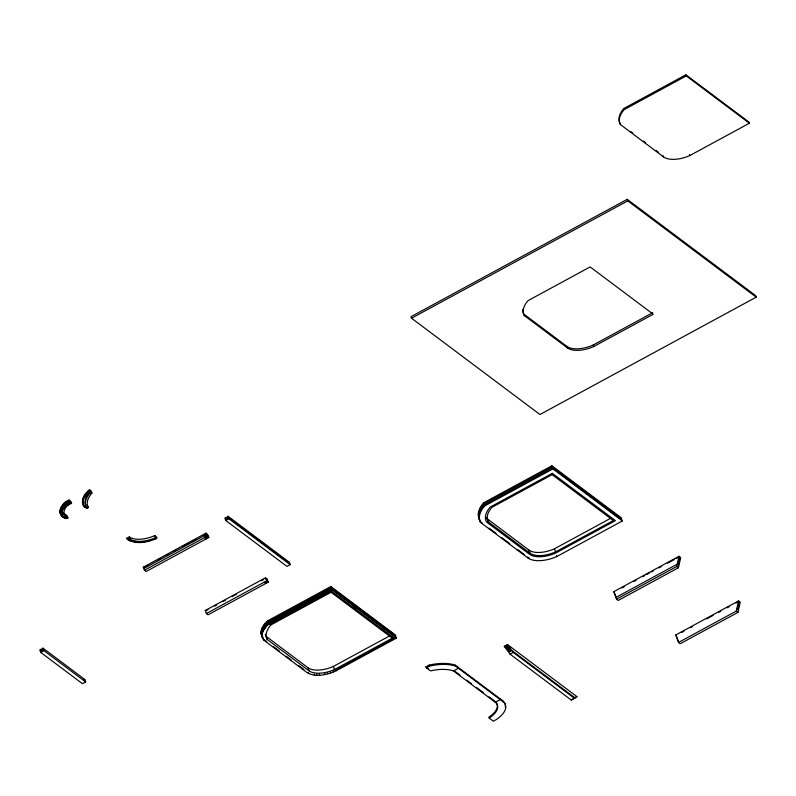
<?xml version="1.0" encoding="UTF-8"?>
<svg xmlns="http://www.w3.org/2000/svg" width="796" height="796" viewBox="0 0 796 796"><rect width="100%" height="100%" fill="white"/><g stroke="black" fill="none" stroke-linecap="round" stroke-linejoin="round"><path stroke-width="1.19" d="M83.282 505.161L82.933 504.157L85.371 507.888C79.182 502.525 84.117 493.649 89.49 489.749L91.162 491.003L91.908 493.122A34.676 16.975 -19.4 0 0 88.276 507.639L87.142 508.256L86.107 506.654A35.75 17.492 -19.4 0 1 89.849 491.689L90.565 491.301L91.908 493.122M82.555 502.903L82.913 503.908L83.759 498.276L89.839 490.754L89.49 489.749M263.237 639.278L262.272 637.108L264.073 640.352L307.166 672.66C316.111 677.834 327.335 674.6 336.191 670.779L396.488 638.064L331.922 589.657L269.187 623.706C265.466 626.979 261.456 631.517 262.252 636.86L261.536 634.989L262.491 637.158C258.591 631.178 263.396 624.372 268.093 620.582L330.828 586.543L395.393 634.949L395.741 635.944L331.176 587.538L330.828 586.543M261.158 633.735L261.506 634.74L261.466 632.024L263.158 627.606L268.441 621.586L331.176 587.538M262.63 638.113C259.864 632.233 264.551 626.323 268.829 622.701L331.574 588.652L396.129 637.059L396.488 638.064M61.471 512.176C61.859 507.311 65.968 503.46 70.227 501.639L71.57 503.46C65.391 504.714 59.79 515.31 67.939 517.967L66.804 518.584L63.998 517.539L62.406 515.619L61.471 512.176L62.406 515.619M61.869 513.291C62.247 508.425 66.367 504.574 70.625 502.744M394.388 638.263L392.299 638.173L334.519 669.526A21.93 10.736 -19.4 0 1 309.037 670.819L267.227 639.477A34.676 16.975 -19.4 0 1 270.859 624.96L331.086 592.274L331.275 590.95L394.388 638.263L335.464 670.242M64.685 517.221L65.033 518.216C55.481 514.664 61.491 501.958 69.153 500.087L70.824 501.341L71.57 503.46M60.705 514.495C58.844 508.614 64.605 503.211 69.501 501.092L70.227 501.639M143.787 568.513L205.149 535.211L204.622 537.569L206.323 538.842M616.512 599.179L676.729 566.493L679.008 556.285L679.555 556.693L677.804 564.543L678.411 565.001L680.162 557.14L680.709 557.558L678.431 567.767L618.203 600.453L616.512 599.179L613.855 591.637L679.008 556.285M678.471 642.481L736.25 611.119L738.529 600.91L739.066 601.318L737.325 609.169L737.932 609.627L739.673 601.766L740.22 602.174L737.952 612.393L680.162 643.745L678.471 642.481L675.814 634.939L738.529 600.91M571.299 700.072L576.921 696.619L507.5 644.571L506.475 645.128L510.923 651.188L509.778 651.805L505.331 645.755L504.296 646.312L510.087 654.183L571.299 700.072L576.921 696.619M623.795 108.495L685.883 74.804L748.986 122.116L749.384 123.231L689.814 155.558A22.606 11.064 -19.4 0 1 663.536 156.882L620.442 124.574L620.054 123.46A35.75 17.492 -19.4 0 1 623.795 108.495L624.183 109.609A35.75 17.492 -19.4 0 0 620.442 124.574M624.183 109.609L686.271 75.918L749.384 123.231M627.228 199.338L410.995 316.689L411.532 318.221L539.957 414.517L756.2 297.167L755.663 295.634L627.228 199.338L627.775 200.871L756.2 297.167M411.532 318.221L627.775 200.871M86.495 507.768A35.75 17.492 -19.4 0 1 90.237 492.804L90.963 492.416M137.36 541.35L137.718 542.355L129.29 540.613L126.823 538.225L129.34 536.862A21.93 10.736 -19.4 0 0 154.822 535.579L156.852 537.837L154.175 539.001M127.181 539.23L128.554 538.484L129.589 540.086A22.606 11.064 -19.4 0 0 155.867 538.753L156.514 538.404L156.125 537.29L155.469 537.638M156.514 538.404L155.568 537.688A21.93 10.736 -19.4 0 1 130.086 538.982L128.942 539.598L129.589 540.086M228.074 516.315L227.039 516.873L227.507 518.206L226.363 518.833L225.895 517.5L224.86 518.057L225.726 520.494L286.938 566.394L290.142 564.653L289.286 562.215L228.074 516.315L228.93 518.753L290.142 564.653M225.726 520.494L228.93 518.753M143.32 567.18L206.055 533.131L207.686 536.613L206.303 537.36L208.831 537.479L146.096 571.528L144.394 570.254L143.32 567.18L143.857 567.588M146.026 566.414L148.185 565.24M157.926 559.956L160.086 558.782M166.573 555.26L168.742 554.086M174.145 551.15L176.314 549.976M182.801 546.454L189.289 542.932M191.458 541.758L195.786 539.409M203.358 535.3L205.517 534.126M144.394 570.254L207.139 536.206L207.686 536.613M522.673 309.554A35.75 17.492 -19.4 0 0 523.778 314.052L566.871 346.369A22.606 11.064 -19.4 0 0 593.149 345.036L652.71 312.709M593.687 346.568L653.257 314.241L590.144 266.929L528.056 300.619A35.75 17.492 -19.4 0 0 524.315 315.584L567.419 347.902A22.606 11.064 -19.4 0 0 593.687 346.568L593.149 345.036M40.835 649.347L39.8 649.904L40.656 652.352L82.466 683.694L85.669 681.953L84.814 679.505L43.004 648.163L41.979 648.72L42.447 650.063L41.302 650.68L40.835 649.347L42.775 650.8M40.656 652.352L43.87 650.611L85.669 681.953M288.251 562.772L289.286 562.215M205.278 610.472L265.565 577.757L267.197 581.239L265.824 581.985L268.351 582.105L208.054 614.82L206.363 613.557L205.278 610.472L205.826 610.89L208.005 609.706M214.552 606.144L216.731 604.96M223.278 601.408L225.457 600.224M232.004 596.672L236.372 594.304M261.466 580.692L263.645 579.508M83.779 680.073L84.814 679.505M206.363 613.557L266.65 580.831L267.197 581.239M483.56 502.853L483.898 503.808A39.322 19.243 -19.4 0 0 479.779 520.266L479.441 519.31A39.322 19.243 -19.4 0 1 483.56 502.853L551.857 465.789L621.268 517.838L621.606 518.793L552.195 466.745L551.857 465.789M483.898 503.808L552.195 466.745M484.316 505.012L552.613 467.949L622.034 519.997L622.372 520.952L556.842 556.513A24.865 12.169 -19.4 0 1 527.947 557.976L480.535 522.425L480.207 521.47A39.322 19.243 -19.4 0 1 484.316 505.012L484.655 505.967A39.322 19.243 -19.4 0 0 480.535 522.425M264.879 627.885A35.75 17.492 -19.4 0 1 268.441 622.532L330.529 588.831L330.927 589.945M484.655 505.967L552.951 468.904L622.372 520.952M269.914 624.253L331.275 590.95M265.307 634.263A34.676 16.975 -19.4 0 0 266.133 636.352L307.933 667.695A21.93 10.736 -19.4 0 0 333.425 666.411L390.11 635.646M486.684 517.718A34.676 16.975 -19.4 0 0 487.172 518.733L528.972 550.076A21.93 10.736 -19.4 0 0 554.464 548.792L611.149 518.027M555.558 551.907L613.338 520.554L552.125 474.655L491.898 507.341A34.676 16.975 -19.4 0 0 488.266 521.858L530.076 553.2A21.93 10.736 -19.4 0 0 555.558 551.907L554.464 548.792M458.058 667.257L458.416 668.262L453.481 670.938A34.676 16.975 -19.4 0 0 430.447 670.899L426.338 667.824L425.989 666.819L429.134 665.118A39.322 19.243 -19.4 0 1 455.252 665.158L502.664 700.709A24.865 12.169 -19.4 0 1 505.291 707.306M426.338 667.824L429.482 666.113A39.322 19.243 -19.4 0 1 455.611 666.162L503.012 701.704A24.865 12.169 -19.4 0 1 496.127 719.674L493.311 721.196L489.212 718.121L488.863 717.116A21.93 10.736 -19.4 0 0 495.968 702.221M622.004 587.926L624.173 586.742M633.944 581.438L636.113 580.264M642.631 576.722L644.8 575.548M646.979 574.374L649.148 573.19M651.317 572.016L653.496 570.832M658.919 567.886L661.098 566.712M667.605 563.17L674.122 559.638M676.292 558.454L679.555 556.693M510.087 654.183L513.291 652.441L574.503 698.331M615.895 597.438L677.257 564.135M681.764 632.412L683.933 631.238M690.421 627.716L692.58 626.542M706.629 618.92L713.117 615.398M718.529 612.462L720.688 611.288M727.176 607.766L729.335 606.592M735.822 603.079L739.066 601.318M149.539 540.593L151.409 540.026M146.723 541.31L148.593 540.872M144.852 541.698L141.2 542.195M64.187 514.932L63.441 512.813L67.192 515.858L67.939 517.967M630.82 131.539L632.78 133.002M643.556 141.081L645.516 142.554M656.292 150.633L658.252 152.096M676.729 566.493L678.431 567.767M736.25 611.119L737.952 612.393M675.814 634.939L678.401 641.148M613.855 591.637L616.442 597.846M480.207 521.47L482.177 522.952M489.092 528.136L496.007 533.32M501.928 537.758L509.828 543.688M517.728 549.608L524.644 554.792M506.475 645.128L509.45 647.357M505.331 645.755L510.286 649.466M511.957 650.621L575.06 697.943M504.296 646.312L506.276 647.795M454.098 670.67L459.939 675.038M466.745 680.142L471.6 683.784M476.466 687.426L483.272 692.53M489.102 696.908L494.933 701.276L495.291 702.281A21.93 10.736 -19.4 0 1 489.212 718.121M453.481 670.938L495.291 702.281L500.216 699.604L499.858 698.609M329.803 588.284L330.529 588.831M354.2 606.572L356.17 608.054M382.796 628.014L384.767 629.497M331.086 592.274L392.299 638.173M228.542 517.649L289.754 563.548M425.989 666.819L428.447 668.67M264.143 582.194L265.834 583.468M336.191 670.779L334.519 669.526L333.425 666.411M156.125 537.29L156.852 537.837M270.859 624.96L268.829 622.701M89.839 490.754L90.565 491.301M266.66 641.556L263.715 639.347L264.073 640.352M273.516 646.69L279.396 651.098M286.252 656.242L291.147 659.914M298.978 665.784L303.883 669.456M126.823 538.225L127.828 539.718M67.909 505.45L65.481 502.077M262.143 636.163L262.978 637.228M507.5 644.571L513.291 652.441M60.357 513.49L61.372 515.629M685.883 74.804L686.271 75.918M689.416 154.444L689.814 155.558M663.148 155.767L663.536 156.882M566.871 346.369L567.419 347.902M523.778 314.052L524.315 315.584M552.613 467.949L552.951 468.904M556.503 555.558L556.842 556.513M528.972 550.076L530.076 553.2M527.947 557.976L527.609 557.011A24.865 12.169 -19.4 0 0 529.071 557.916M487.172 518.733L488.266 521.858M502.664 700.709L503.012 701.704M455.252 665.158L455.611 666.162M429.134 665.118L429.482 666.113M331.574 588.652L331.922 589.657M333.166 670.958L333.514 671.953M330.4 671.973L330.758 672.978M327.594 672.819L327.942 673.824M324.768 673.486L325.126 674.491M319.286 674.232L319.644 675.237M316.709 674.302L317.057 675.297M314.281 674.162L314.629 675.167M307.933 667.695L309.037 670.819M308.281 672.56L308.639 673.565M268.351 582.105L266.72 578.622L267.804 581.697M265.565 577.757L266.65 580.831M269.565 623.248L268.093 620.582M268.441 622.532L268.839 623.636M266.471 622.064L266.819 623.069M267.217 624.183L267.565 625.178M265.038 623.567L265.396 624.571M265.784 625.686L266.143 626.681M263.814 625.079L264.173 626.084M264.561 627.198L264.909 628.203M262.799 626.601L263.158 627.606M263.546 628.721L263.894 629.716M266.133 636.352L267.227 639.477M262.003 628.104L262.362 629.109M262.75 630.223L263.108 631.218M261.446 629.586L261.794 630.581M262.192 631.696L262.541 632.701M261.108 631.019L261.466 632.024M261.854 633.138L262.212 634.143M261.018 632.412L261.367 633.417M261.765 634.531L262.113 635.526M208.831 537.479L207.209 533.997L208.283 537.071M206.055 533.131L207.139 536.206M205.149 535.211L205.766 536.952M154.822 535.579L155.867 538.753M134.932 541.21L135.29 542.215M129.34 536.862L130.086 538.982M128.554 538.484L129.29 540.613M89.849 491.689L90.237 492.804M87.868 491.231L88.227 492.236M86.446 492.734L86.794 493.739M85.212 494.246L85.57 495.251M84.197 495.769L84.555 496.764M88.276 507.639L87.53 505.52A34.676 16.975 -19.4 0 1 87.053 504.505M83.411 497.271L83.759 498.276M86.744 507.142L87.142 508.256M82.844 498.744L83.192 499.749M82.515 500.186L82.864 501.191M84.376 506.395L84.724 507.4M82.416 501.579L82.764 502.584M83.54 505.321L83.888 506.326M69.153 500.087L69.501 501.092M64.725 505.44L65.123 506.555M63.889 503.55L64.247 504.545M63.571 506.823L63.969 507.938M62.536 505.042L62.894 506.047M65.939 515.271L66.685 517.39M66.406 517.47L66.804 518.584M62.665 508.206L63.053 509.321M64.884 514.564L65.63 516.684M64.048 513.738L64.794 515.858M61.451 506.555L61.799 507.55M61.998 509.569L62.396 510.684M60.645 508.047L60.993 509.052M63.6 516.425L64.008 517.579M61.6 510.903L61.998 512.017M63.561 517.5L61.979 515.629L62.327 516.634M63.073 516.634L61.61 513.38M60.118 509.51L60.476 510.515M59.899 510.913L60.257 511.918M59.979 512.246L60.327 513.251M43.004 648.163L43.87 650.611M552.315 473.331L490.227 507.022A35.75 17.492 -19.4 0 0 486.485 521.987L529.579 554.295A22.606 11.064 -19.4 0 0 555.857 552.971L615.427 520.644L552.315 473.331"/></g></svg>
